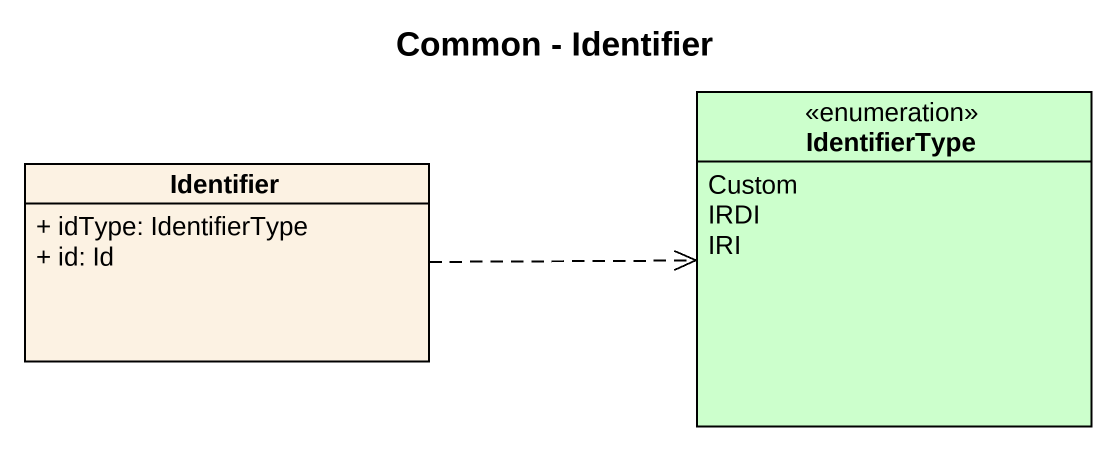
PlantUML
@startuml
title Common - Identifier
hide circle
hide empty members
skinparam classAttributeIconSize 0
enum IdentifierType #CCFFCC {
  Custom
  IRDI
  IRI
}
class Identifier {
  + idType: IdentifierType
  + id: Id
}
Identifier .right.> IdentifierType
@enduml
